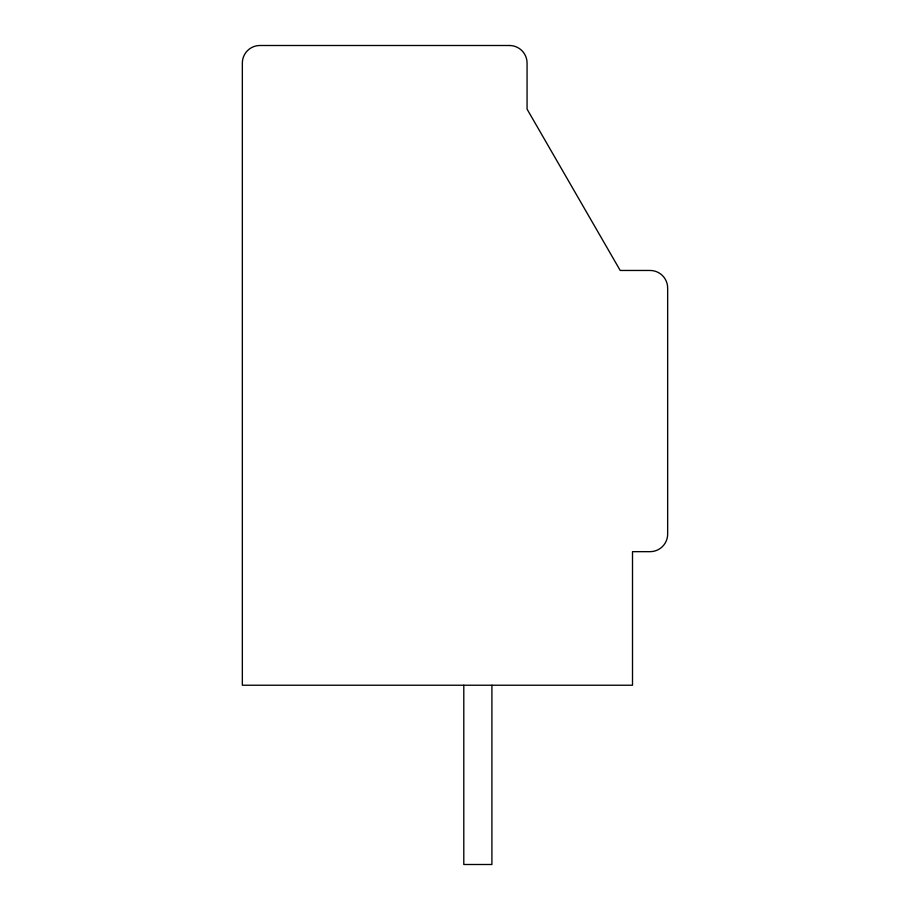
<?xml version="1.0" encoding="UTF-8"?>
<svg xmlns="http://www.w3.org/2000/svg" width="910" height="910" viewBox="0 0 910 910"><rect width="100%" height="100%" fill="white"/><g stroke="black" fill="none" stroke-linecap="round" stroke-linejoin="round"><path stroke-width="1.36" d="M491.912 685.23L491.912 864.5L463.793 864.5L463.793 685.23M509.486 45.5L259.919 45.5A17.574 17.574 0 0 0 242.344 63.074L242.344 685.23L632.507 685.23L632.507 551.665L650.081 551.665A17.574 17.574 0 0 0 667.656 534.09L667.656 288.038A17.574 17.574 0 0 0 650.081 270.463L620.211 270.463L527.061 109.12L527.061 63.074A17.574 17.574 0 0 0 509.486 45.5"/></g></svg>
